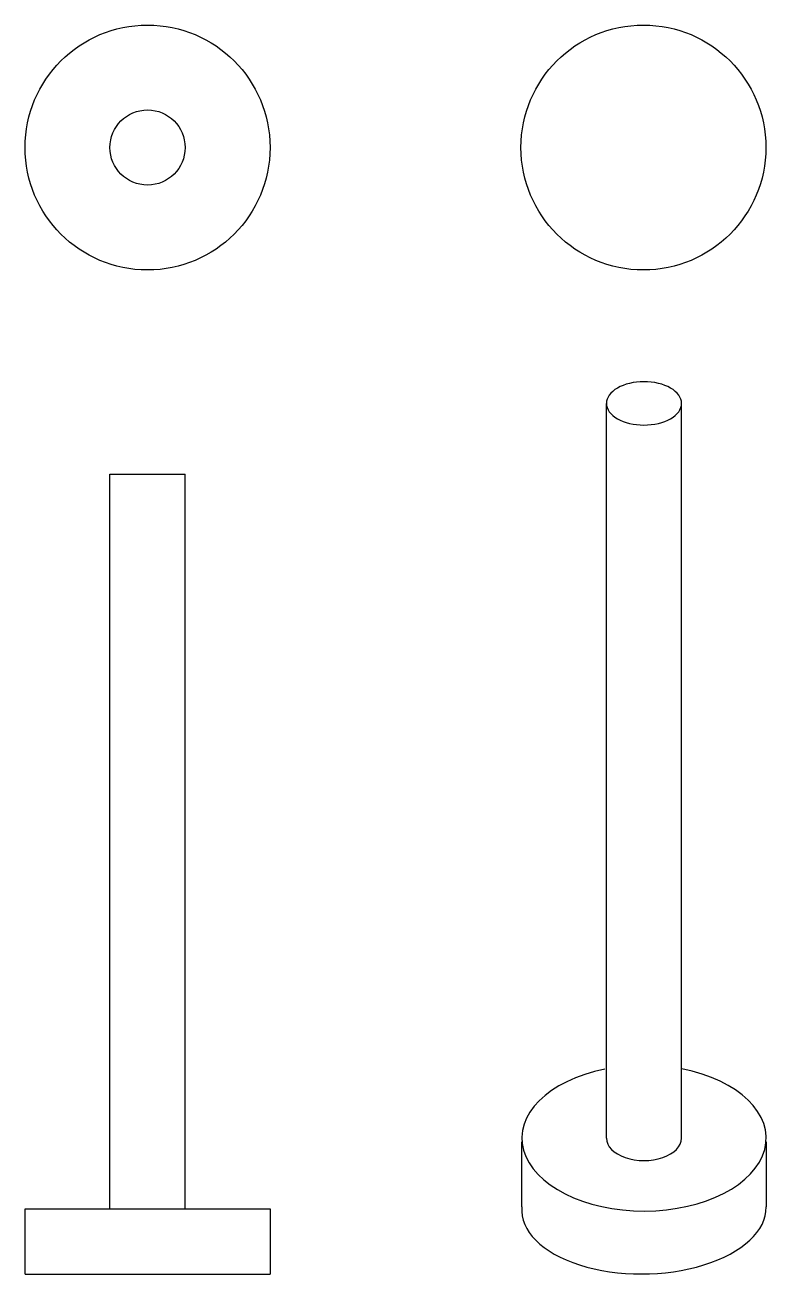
# Model space of a CAD drawing. Header units: inches. Extents: x 1 to 3.29, y -0.01 to 3.83.
import ezdxf

# ---------------------------------------------------------------- set-up
doc = ezdxf.new("R2010")
doc.units = ezdxf.units.IN
doc.header["$MEASUREMENT"] = 0
doc.layers.get('0').update_dxf_attribs({"lineweight": 25, "true_color": 0xffffff})

msp = doc.modelspace()

# ---------------------------------------------------------------- linework, layer by layer
for p, q in [((2.78, 0.4165), (2.78, 2.6665)), ((3.01, 0.4165), (3.01, 2.6665)), ((1.26, 2.45), (1.49, 2.45)), ((1.26, 0.2), (1.26, 2.45)), ((1.49, 0.2), (1.49, 2.45)), ((2.521, 0.2059), (2.521, 0.4059)), ((3.2691, 0.4059), (3.2691, 0.2059)), ((1, 0), (1, 0.2)), ((1, 0.2), (1.75, 0.2)), ((1.75, 0.2), (1.75, 0)), ((1, 0), (1.75, 0))]:
    msp.add_line(p, q)
at = {"flags": 128}
msp.add_lwpolyline([(2.9764, 2.6196), (2.9839, 2.6244), (2.9907, 2.6296), (2.9965, 2.6352), (3.0013, 2.6411), (3.0051, 2.6472), (3.0078, 2.6535), (3.0095, 2.66), (3.01, 2.6665), (3.0095, 2.673), (3.0078, 2.6795), (3.0051, 2.6858), (3.0013, 2.6919), (2.9965, 2.6978), (2.9907, 2.7034), (2.9839, 2.7086), (2.9764, 2.7134), (2.968, 2.7178), (2.9589, 2.7217), (2.9492, 2.7251), (2.939, 2.7278), (2.9284, 2.73), (2.9175, 2.7316), (2.9063, 2.7326), (2.895, 2.7329), (2.8838, 2.7326), (2.8726, 2.7316), (2.8617, 2.73), (2.851, 2.7278), (2.8408, 2.7251), (2.8311, 2.7217), (2.8221, 2.7178), (2.8137, 2.7134), (2.8061, 2.7086), (2.7994, 2.7034), (2.7936, 2.6978), (2.7888, 2.6919), (2.785, 2.6858), (2.7823, 2.6795), (2.7806, 2.673), (2.78, 2.6665), (2.7806, 2.66), (2.7823, 2.6535), (2.785, 2.6472), (2.7888, 2.6411), (2.7936, 2.6352), (2.7994, 2.6296), (2.8061, 2.6244), (2.8137, 2.6196), (2.8221, 2.6152), (2.8311, 2.6113), (2.8408, 2.6079), (2.851, 2.6052), (2.8617, 2.603), (2.8726, 2.6014), (2.8838, 2.6004), (2.895, 2.6001), (2.9063, 2.6004), (2.9175, 2.6014), (2.9284, 2.603), (2.939, 2.6052), (2.9492, 2.6079), (2.9589, 2.6113), (2.968, 2.6152), (2.9764, 2.6196), (2.9764, 2.6196)], dxfattribs=at)
for centre, radius in [((1.375, 3.45), 0.375), ((2.8933, 3.45), 0.375), ((1.375, 3.45), 0.115)]:
    msp.add_circle(centre, radius)
for centre, major_axis, ratio, start_param, end_param in [((2.895, 0.4165), (0.3741, 0), 0.595905, 1.895721, 1.255959), ((2.895, 0.4165), (-0.115, 0), 0.59447, 0, 3.141593), ((2.895, 0.2), (0.3741, 0.0059), 0.532105, 3.082431, 0)]:
    msp.add_ellipse(centre, major_axis=major_axis, ratio=ratio, start_param=start_param, end_param=end_param)

doc.saveas('drawing.dxf')
